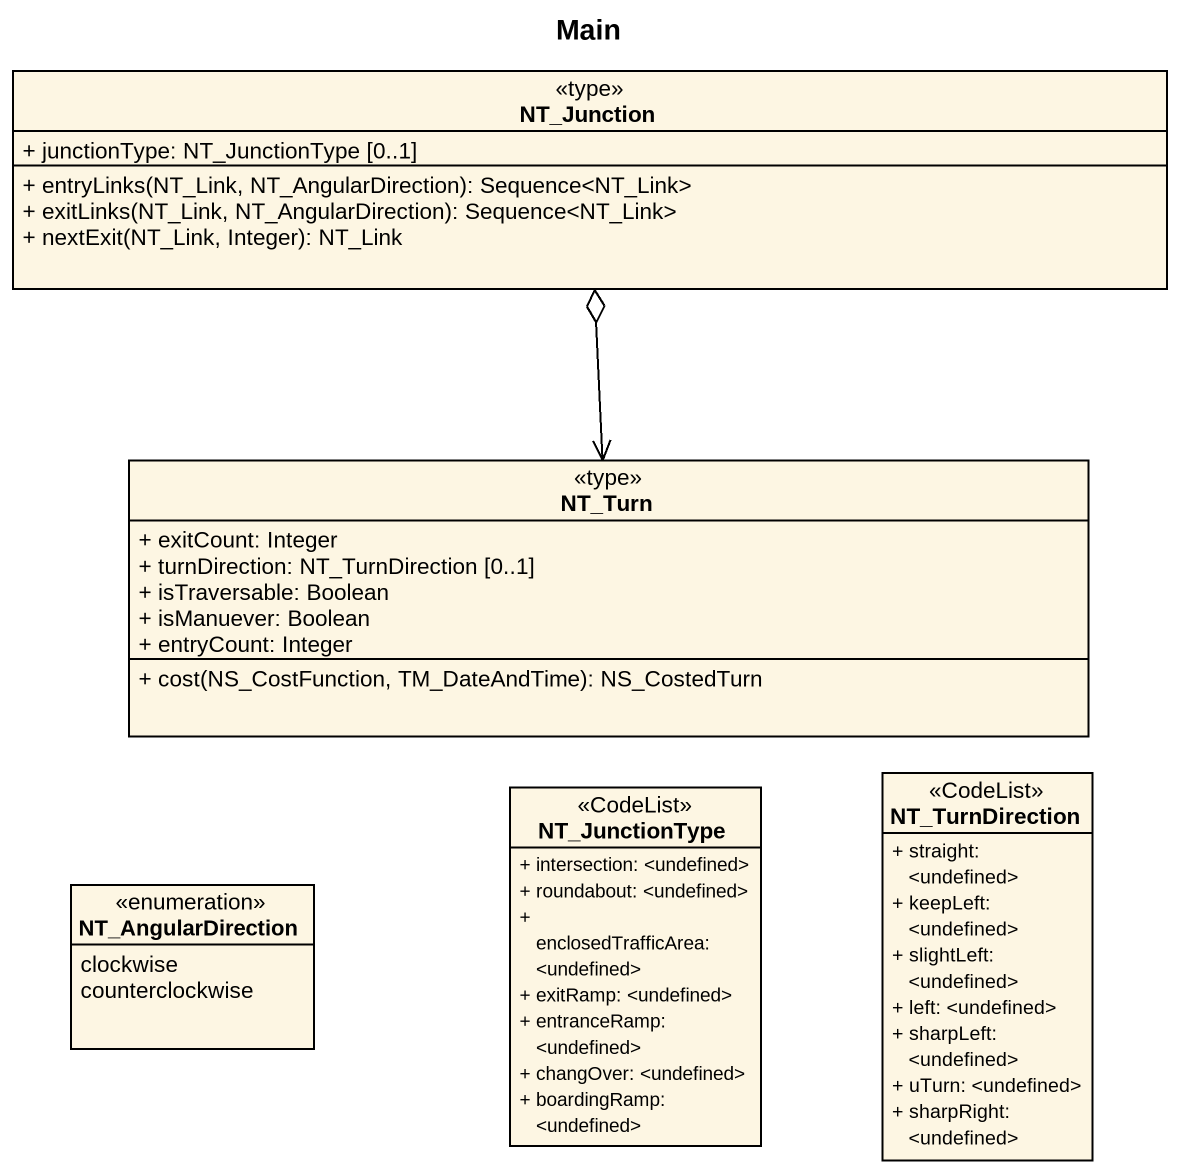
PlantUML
@startuml
title Main
hide circle
hide empty members
skinparam classAttributeIconSize 0
class NT_Junction <<type>> {
  + junctionType: NT_JunctionType [0..1]
  + entryLinks(NT_Link, NT_AngularDirection): Sequence<NT_Link>
  + exitLinks(NT_Link, NT_AngularDirection): Sequence<NT_Link>
  + nextExit(NT_Link, Integer): NT_Link
}
class NT_Turn <<type>> {
  + exitCount: Integer
  + turnDirection: NT_TurnDirection [0..1]
  + isTraversable: Boolean
  + isManuever: Boolean
  + entryCount: Integer
  + cost(NS_CostFunction, TM_DateAndTime): NS_CostedTurn
}
class NT_TurnDirection <<CodeList>> {
  + straight: <undefined>
  + keepLeft: <undefined>
  + slightLeft: <undefined>
  + left: <undefined>
  + sharpLeft: <undefined>
  + uTurn: <undefined>
  + sharpRight: <undefined>
}
class NT_JunctionType <<CodeList>> {
  + intersection: <undefined>
  + roundabout: <undefined>
  + enclosedTrafficArea: <undefined>
  + exitRamp: <undefined>
  + entranceRamp: <undefined>
  + changOver: <undefined>
  + boardingRamp: <undefined>
}
enum NT_AngularDirection {
  clockwise
  counterclockwise
}
NT_Turn <-up-o NT_Junction
@enduml
